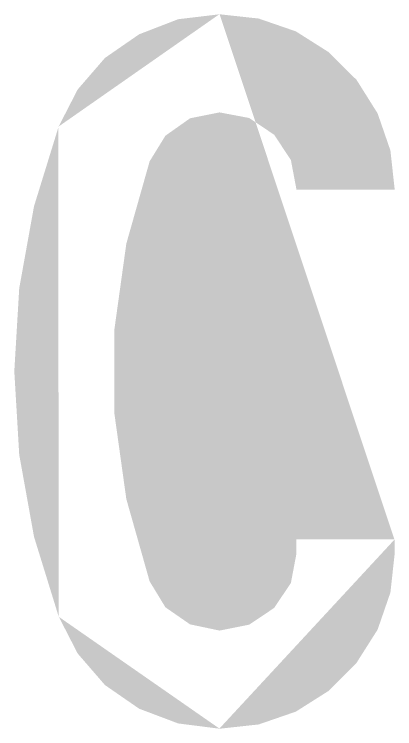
# Model space of a CAD drawing. Header units: millimetres. Extents: x 177 to 1473, y -1293 to 221.
# Drawn here: x 659.2 to 689.1, y 97.6 to 153.7 of the extents above; entities that cross this region are included whole.
import ezdxf

# ---------------------------------------------------------------- set-up
doc = ezdxf.new("R2010")
doc.units = ezdxf.units.MM
doc.layers.add('GREEN', color=84, linetype='Continuous')

msp = doc.modelspace()

# ---------------------------------------------------------------- hatches: boundary and pattern name
at = {"layer": 'GREEN'}
h = msp.add_hatch(color=256, dxfattribs=at)
h.paths.add_polyline_path([(689.065, 111.33), (689.04, 111.33)], flags=16)
edge = h.paths.add_edge_path()
edge.add_line((681.358, 112.439), (689.065, 112.439))
edge.add_line((689.065, 112.439), (689.065, 111.33))
edge.add_line((688.73, 108.263), (689.065, 111.33))
edge.add_line((688.73, 108.263), (687.725, 105.35))
edge.add_line((687.725, 105.35), (686.075, 102.747))
edge.add_line((686.075, 102.747), (683.91, 100.556))
edge.add_line((683.91, 100.556), (681.307, 98.906))
edge.add_line((681.307, 98.906), (678.394, 97.901))
edge.add_line((678.394, 97.901), (675.327, 97.566))
edge.add_line((675.327, 97.566), (672.079, 97.979))
edge.add_line((672.079, 97.979), (669.012, 99.138))
edge.add_line((669.012, 99.138), (666.331, 100.994))
edge.add_line((666.331, 100.994), (664.192, 103.469))
edge.add_line((664.192, 103.469), (662.697, 106.381))
edge.add_line((662.697, 106.381), (660.764, 112.645))
edge.add_line((660.764, 112.645), (659.604, 119.089))
edge.add_line((659.604, 119.089), (659.217, 125.636))
edge.add_line((659.217, 125.636), (659.604, 132.157))
edge.add_line((659.604, 132.157), (660.764, 138.601))
edge.add_line((660.764, 138.601), (662.697, 144.865))
edge.add_line((662.697, 144.865), (664.192, 147.777))
edge.add_line((664.192, 147.777), (666.331, 150.252))
edge.add_line((666.331, 150.252), (669.012, 152.108))
edge.add_line((669.012, 152.108), (672.079, 153.293))
edge.add_line((672.079, 153.293), (675.327, 153.68))
edge.add_line((675.327, 153.68), (678.394, 153.345))
edge.add_line((678.394, 153.345), (681.307, 152.34))
edge.add_line((681.307, 152.34), (683.91, 150.69))
edge.add_line((683.91, 150.69), (686.075, 148.525))
edge.add_line((686.075, 148.525), (687.725, 145.896))
edge.add_line((687.725, 145.896), (688.73, 142.983))
edge.add_line((688.73, 142.983), (689.065, 139.916))
edge.add_line((689.065, 139.916), (681.358, 139.916))
edge.add_line((681.358, 139.916), (680.92, 142.235))
edge.add_line((680.92, 142.235), (679.606, 144.22))
edge.add_line((679.606, 144.22), (677.647, 145.535))
edge.add_line((677.647, 145.535), (675.327, 145.973))
edge.add_line((675.327, 145.973), (673.007, 145.509))
edge.add_line((673.007, 145.509), (671.074, 144.143))
edge.add_line((671.074, 144.143), (669.837, 142.132))
edge.add_line((669.837, 142.132), (668.007, 135.663))
edge.add_line((668.007, 135.663), (667.079, 128.987))
edge.add_line((667.079, 128.987), (667.079, 122.259))
edge.add_line((667.079, 122.259), (668.007, 115.609))
edge.add_line((668.007, 115.609), (669.837, 109.139))
edge.add_line((669.837, 109.139), (671.074, 107.103))
edge.add_line((671.074, 107.103), (673.007, 105.763))
edge.add_line((673.007, 105.763), (675.327, 105.273))
edge.add_line((675.327, 105.273), (677.647, 105.737))
edge.add_line((677.647, 105.737), (679.606, 107.052))
edge.add_line((679.606, 107.052), (680.92, 109.011))
edge.add_line((680.92, 109.011), (681.358, 111.33))
edge.add_line((681.358, 111.33), (681.358, 112.439))
edge = h.paths.add_edge_path(flags=16)
edge.add_line((689.065, 112.439), (689.04, 112.439))
edge.add_line((675.327, 153.68), (675.301, 153.68))
edge.add_line((662.697, 144.865), (662.671, 144.865))
edge.add_line((662.697, 106.381), (662.671, 106.381))
edge.add_line((675.327, 97.566), (675.301, 97.566))

doc.saveas('drawing.dxf')
